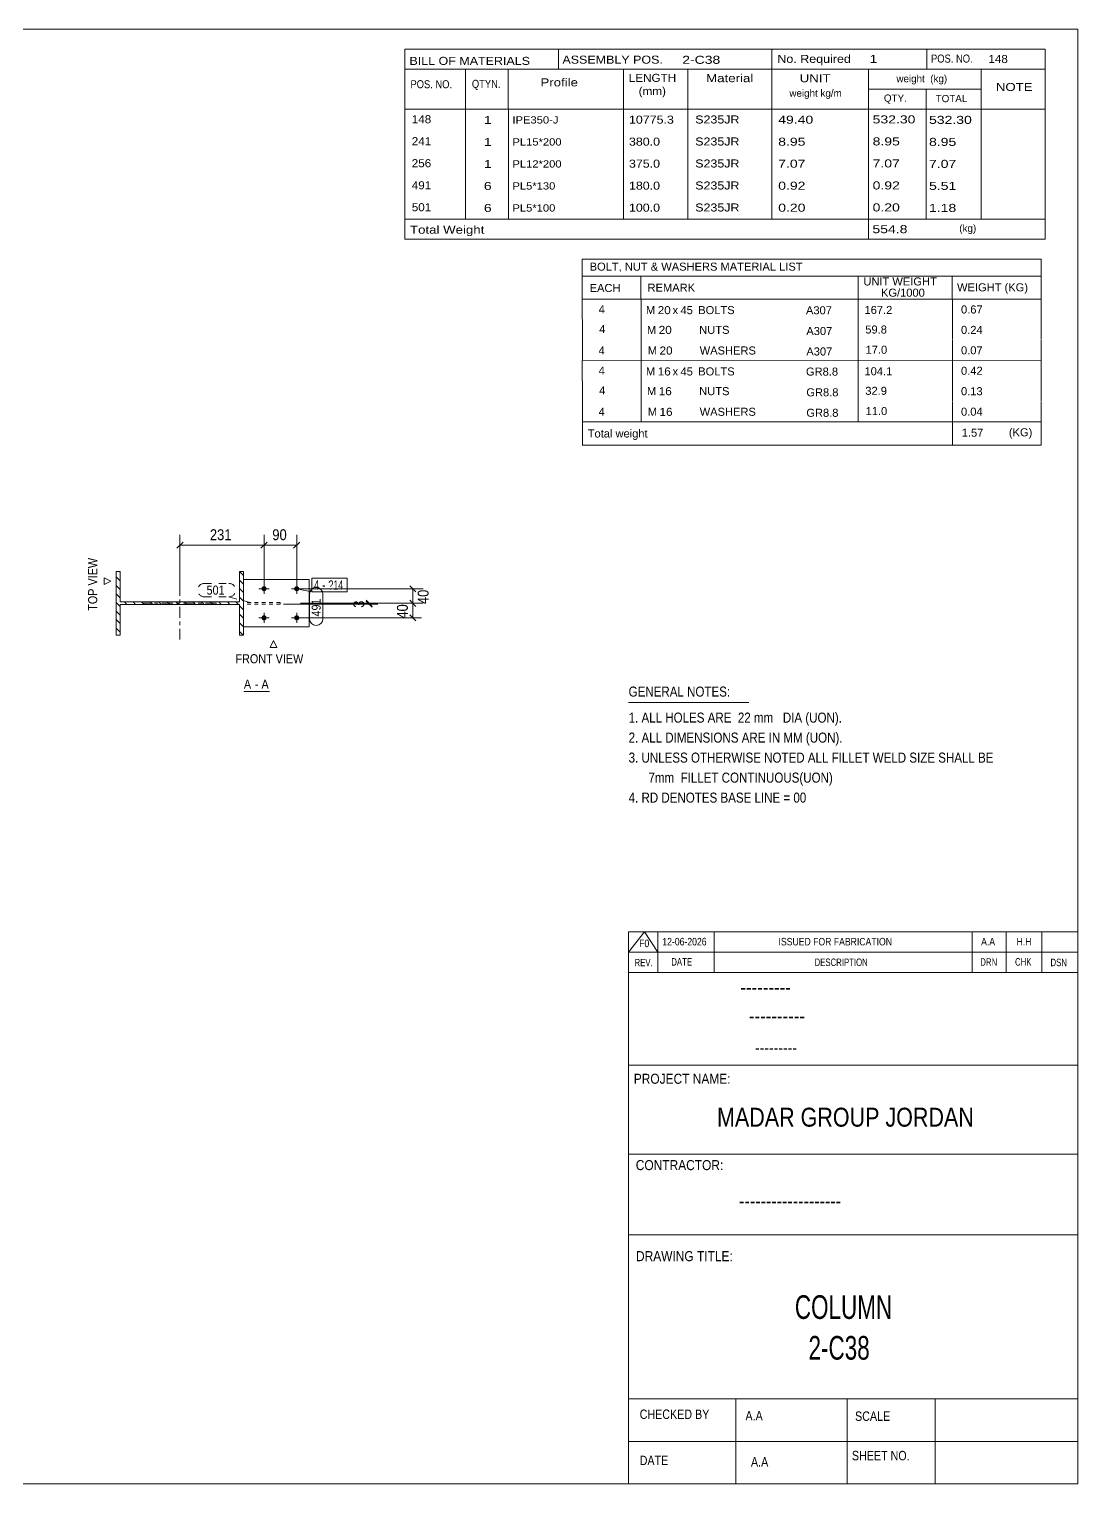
# Model space of a CAD drawing. Header units: millimetres. Extents: x 2 to 579, y 1 to 405.
# Drawn here: x 290.7 to 579, y 5 to 405 of the extents above; entities that cross this region are included whole.
import ezdxf

# ---------------------------------------------------------------- set-up
doc = ezdxf.new("R2010")
doc.units = ezdxf.units.MM
for name, pattern in [('XKITLINE00', [0]), ('XKITLINE01', [4, 1, -1, 1, -1]), ('XKITLINE02', [4, 2, -2]), ('XKITLINE03', [6, 3, -1, 1, -1])]:
    doc.linetypes.add(name, pattern=pattern)
for name, color, linetype, lineweight in [('Bolt', 3, 'Continuous', 0), ('BoltMark', 7, 'Continuous', 0), ('Dimensions', 7, 'Continuous', 0), ('DrawingSheet', 5, 'Continuous', 0), ('OtherObjectType', 7, 'Continuous', 0), ('Part', 2, 'Continuous', 0), ('PartMark', 7, 'Continuous', 0)]:
    doc.layers.add(name, color=color, linetype=linetype, lineweight=lineweight)
doc.styles.add('@ARIAL_UNICODE_MS_BOLD', font='ARIAL.TTF')
doc.styles.add('ARIAL', font='ARIAL.TTF')
doc.styles.add('ARIAL_NARROW', font='ARIALN.TTF')
doc.styles.add('COMIC_SANS_MS_BOLD', font='COMICBD.TTF')
doc.styles.add('SWIS721_EX_BT', font='ARIAL.TTF')
doc.styles.add('SWISSE', font='ARIAL.TTF')

# ---------------------------------------------------------------- blocks, each defined once
blk = doc.blocks.new('*A1')
at = {"layer": 'Part', "color": 7, "linetype": 'XKITLINE00', "lineweight": 0}
for p, q in [((315.77, 253.32), (314.67, 254.42)), ((315.77, 250.96), (314.67, 252.06)), ((315.77, 255.67), (315.57, 255.88)), ((349.67, 254.78), (348.57, 255.88)), ((349.67, 252.42), (348.57, 253.52)), ((315.77, 248.6), (314.67, 249.7)), ((349.67, 250.06), (348.57, 251.16)), ((349.67, 247.7), (348.57, 248.8)), ((315.77, 246.24), (314.67, 247.34)), ((315.77, 243.89), (314.67, 244.99)), ((317.6, 246.78), (316.9, 247.48)), ((319.96, 246.78), (319.26, 247.48)), ((322.31, 246.78), (321.61, 247.48)), ((324.67, 246.78), (323.97, 247.48)), ((327.03, 246.78), (326.33, 247.48)), ((329.39, 246.78), (328.69, 247.48)), ((331.74, 246.78), (331.04, 247.48)), ((334.1, 246.78), (333.4, 247.48)), ((336.46, 246.78), (335.76, 247.48)), ((338.81, 246.78), (338.11, 247.48)), ((341.17, 246.78), (340.47, 247.48)), ((343.53, 246.78), (342.83, 247.48)), ((345.89, 246.78), (345.19, 247.48)), ((348.24, 246.78), (347.54, 247.48)), ((349.67, 245.35), (348.57, 246.45)), ((349.67, 242.99), (348.57, 244.09)), ((315.77, 241.53), (314.67, 242.63)), ((315.77, 239.17), (314.67, 240.27)), ((349.67, 240.63), (348.57, 241.73)), ((349.57, 238.38), (348.57, 239.37))]:
    blk.add_line(p, q, dxfattribs=at)
blk = doc.blocks.new('*A48')
at = {"layer": 'Bolt'}
for points in [[(355.24, 250.43), (355.2, 250.43), (355.17, 250.43), (355.14, 250.44), (355.1, 250.45), (355.07, 250.46), (355.04, 250.47), (355.01, 250.48), (354.97, 250.49), (354.94, 250.51), (354.91, 250.53), (354.88, 250.54), (354.86, 250.56), (354.83, 250.58), (354.8, 250.61), (354.78, 250.63), (354.75, 250.66), (354.73, 250.68), (354.71, 250.71), (354.69, 250.74), (354.67, 250.77), (354.66, 250.8), (354.64, 250.83), (354.63, 250.86), (354.61, 250.89), (354.6, 250.92), (354.59, 250.96), (354.59, 250.99), (354.58, 251.02), (354.58, 251.06), (354.57, 251.09), (354.57, 251.13), (354.57, 251.16), (354.58, 251.19), (354.58, 251.23), (354.59, 251.26), (354.59, 251.3), (354.6, 251.33), (354.61, 251.36), (354.63, 251.39), (354.64, 251.43), (354.66, 251.46), (354.67, 251.49), (354.69, 251.51), (354.71, 251.54), (354.73, 251.57), (354.75, 251.6), (354.78, 251.62), (354.8, 251.64), (354.83, 251.67), (354.86, 251.69), (354.88, 251.71), (354.91, 251.73), (354.94, 251.74), (354.97, 251.76), (355.01, 251.77), (355.04, 251.78), (355.07, 251.8), (355.1, 251.8), (355.14, 251.81), (355.17, 251.82), (355.2, 251.82), (355.24, 251.82), (355.27, 251.83), (355.31, 251.82), (355.34, 251.82), (355.38, 251.82), (355.41, 251.81), (355.44, 251.8), (355.48, 251.8), (355.51, 251.78), (355.54, 251.77), (355.57, 251.76), (355.6, 251.74), (355.63, 251.73), (355.66, 251.71), (355.69, 251.69), (355.72, 251.67), (355.74, 251.64), (355.77, 251.62), (355.79, 251.6), (355.81, 251.57), (355.84, 251.54), (355.86, 251.51), (355.87, 251.49), (355.89, 251.46), (355.91, 251.43), (355.92, 251.39), (355.93, 251.36), (355.94, 251.33), (355.95, 251.3), (355.96, 251.26), (355.97, 251.23), (355.97, 251.19), (355.97, 251.16), (355.97, 251.13), (355.97, 251.09), (355.97, 251.06), (355.97, 251.02), (355.96, 250.99), (355.95, 250.96), (355.94, 250.92), (355.93, 250.89), (355.92, 250.86), (355.91, 250.83), (355.89, 250.8), (355.87, 250.77), (355.86, 250.74), (355.84, 250.71), (355.81, 250.68), (355.79, 250.66), (355.77, 250.63), (355.74, 250.61), (355.72, 250.58), (355.69, 250.56), (355.66, 250.54), (355.63, 250.53), (355.6, 250.51), (355.57, 250.49), (355.54, 250.48), (355.51, 250.47), (355.48, 250.46), (355.44, 250.45), (355.41, 250.44), (355.38, 250.43), (355.34, 250.43), (355.31, 250.43), (355.27, 250.43)], [(364.24, 250.43), (364.2, 250.43), (364.17, 250.43), (364.14, 250.44), (364.1, 250.45), (364.07, 250.46), (364.04, 250.47), (364.01, 250.48), (363.97, 250.49), (363.94, 250.51), (363.91, 250.53), (363.88, 250.54), (363.86, 250.56), (363.83, 250.58), (363.8, 250.61), (363.78, 250.63), (363.75, 250.66), (363.73, 250.68), (363.71, 250.71), (363.69, 250.74), (363.67, 250.77), (363.66, 250.8), (363.64, 250.83), (363.63, 250.86), (363.61, 250.89), (363.6, 250.92), (363.59, 250.96), (363.59, 250.99), (363.58, 251.02), (363.58, 251.06), (363.57, 251.09), (363.57, 251.13), (363.57, 251.16), (363.58, 251.19), (363.58, 251.23), (363.59, 251.26), (363.59, 251.3), (363.6, 251.33), (363.61, 251.36), (363.63, 251.39), (363.64, 251.43), (363.66, 251.46), (363.67, 251.49), (363.69, 251.51), (363.71, 251.54), (363.73, 251.57), (363.75, 251.6), (363.78, 251.62), (363.8, 251.64), (363.83, 251.67), (363.86, 251.69), (363.88, 251.71), (363.91, 251.73), (363.94, 251.74), (363.97, 251.76), (364.01, 251.77), (364.04, 251.78), (364.07, 251.8), (364.1, 251.8), (364.14, 251.81), (364.17, 251.82), (364.2, 251.82), (364.24, 251.82), (364.27, 251.83), (364.31, 251.82), (364.34, 251.82), (364.38, 251.82), (364.41, 251.81), (364.44, 251.8), (364.48, 251.8), (364.51, 251.78), (364.54, 251.77), (364.57, 251.76), (364.6, 251.74), (364.63, 251.73), (364.66, 251.71), (364.69, 251.69), (364.72, 251.67), (364.74, 251.64), (364.77, 251.62), (364.79, 251.6), (364.81, 251.57), (364.84, 251.54), (364.86, 251.51), (364.87, 251.49), (364.89, 251.46), (364.91, 251.43), (364.92, 251.39), (364.93, 251.36), (364.94, 251.33), (364.95, 251.3), (364.96, 251.26), (364.97, 251.23), (364.97, 251.19), (364.97, 251.16), (364.97, 251.13), (364.97, 251.09), (364.97, 251.06), (364.97, 251.02), (364.96, 250.99), (364.95, 250.96), (364.94, 250.92), (364.93, 250.89), (364.92, 250.86), (364.91, 250.83), (364.89, 250.8), (364.87, 250.77), (364.86, 250.74), (364.84, 250.71), (364.81, 250.68), (364.79, 250.66), (364.77, 250.63), (364.74, 250.61), (364.72, 250.58), (364.69, 250.56), (364.66, 250.54), (364.63, 250.53), (364.6, 250.51), (364.57, 250.49), (364.54, 250.48), (364.51, 250.47), (364.48, 250.46), (364.44, 250.45), (364.41, 250.44), (364.38, 250.43), (364.34, 250.43), (364.31, 250.43), (364.27, 250.43)], [(355.24, 242.43), (355.2, 242.43), (355.17, 242.43), (355.14, 242.44), (355.1, 242.45), (355.07, 242.46), (355.04, 242.47), (355.01, 242.48), (354.97, 242.49), (354.94, 242.51), (354.91, 242.53), (354.88, 242.54), (354.86, 242.56), (354.83, 242.58), (354.8, 242.61), (354.78, 242.63), (354.75, 242.66), (354.73, 242.68), (354.71, 242.71), (354.69, 242.74), (354.67, 242.77), (354.66, 242.8), (354.64, 242.83), (354.63, 242.86), (354.61, 242.89), (354.6, 242.92), (354.59, 242.96), (354.59, 242.99), (354.58, 243.02), (354.58, 243.06), (354.57, 243.09), (354.57, 243.13), (354.57, 243.16), (354.58, 243.19), (354.58, 243.23), (354.59, 243.26), (354.59, 243.3), (354.6, 243.33), (354.61, 243.36), (354.63, 243.39), (354.64, 243.43), (354.66, 243.46), (354.67, 243.49), (354.69, 243.51), (354.71, 243.54), (354.73, 243.57), (354.75, 243.6), (354.78, 243.62), (354.8, 243.64), (354.83, 243.67), (354.86, 243.69), (354.88, 243.71), (354.91, 243.73), (354.94, 243.74), (354.97, 243.76), (355.01, 243.77), (355.04, 243.78), (355.07, 243.8), (355.1, 243.8), (355.14, 243.81), (355.17, 243.82), (355.2, 243.82), (355.24, 243.82), (355.27, 243.83), (355.31, 243.82), (355.34, 243.82), (355.38, 243.82), (355.41, 243.81), (355.44, 243.8), (355.48, 243.8), (355.51, 243.78), (355.54, 243.77), (355.57, 243.76), (355.6, 243.74), (355.63, 243.73), (355.66, 243.71), (355.69, 243.69), (355.72, 243.67), (355.74, 243.64), (355.77, 243.62), (355.79, 243.6), (355.81, 243.57), (355.84, 243.54), (355.86, 243.51), (355.87, 243.49), (355.89, 243.46), (355.91, 243.43), (355.92, 243.39), (355.93, 243.36), (355.94, 243.33), (355.95, 243.3), (355.96, 243.26), (355.97, 243.23), (355.97, 243.19), (355.97, 243.16), (355.97, 243.13), (355.97, 243.09), (355.97, 243.06), (355.97, 243.02), (355.96, 242.99), (355.95, 242.96), (355.94, 242.92), (355.93, 242.89), (355.92, 242.86), (355.91, 242.83), (355.89, 242.8), (355.87, 242.77), (355.86, 242.74), (355.84, 242.71), (355.81, 242.68), (355.79, 242.66), (355.77, 242.63), (355.74, 242.61), (355.72, 242.58), (355.69, 242.56), (355.66, 242.54), (355.63, 242.53), (355.6, 242.51), (355.57, 242.49), (355.54, 242.48), (355.51, 242.47), (355.48, 242.46), (355.44, 242.45), (355.41, 242.44), (355.38, 242.43), (355.34, 242.43), (355.31, 242.43), (355.27, 242.43)], [(364.24, 242.43), (364.2, 242.43), (364.17, 242.43), (364.14, 242.44), (364.1, 242.45), (364.07, 242.46), (364.04, 242.47), (364.01, 242.48), (363.97, 242.49), (363.94, 242.51), (363.91, 242.53), (363.88, 242.54), (363.86, 242.56), (363.83, 242.58), (363.8, 242.61), (363.78, 242.63), (363.75, 242.66), (363.73, 242.68), (363.71, 242.71), (363.69, 242.74), (363.67, 242.77), (363.66, 242.8), (363.64, 242.83), (363.63, 242.86), (363.61, 242.89), (363.6, 242.92), (363.59, 242.96), (363.59, 242.99), (363.58, 243.02), (363.58, 243.06), (363.57, 243.09), (363.57, 243.13), (363.57, 243.16), (363.58, 243.19), (363.58, 243.23), (363.59, 243.26), (363.59, 243.3), (363.6, 243.33), (363.61, 243.36), (363.63, 243.39), (363.64, 243.43), (363.66, 243.46), (363.67, 243.49), (363.69, 243.51), (363.71, 243.54), (363.73, 243.57), (363.75, 243.6), (363.78, 243.62), (363.8, 243.64), (363.83, 243.67), (363.86, 243.69), (363.88, 243.71), (363.91, 243.73), (363.94, 243.74), (363.97, 243.76), (364.01, 243.77), (364.04, 243.78), (364.07, 243.8), (364.1, 243.8), (364.14, 243.81), (364.17, 243.82), (364.2, 243.82), (364.24, 243.82), (364.27, 243.83), (364.31, 243.82), (364.34, 243.82), (364.38, 243.82), (364.41, 243.81), (364.44, 243.8), (364.48, 243.8), (364.51, 243.78), (364.54, 243.77), (364.57, 243.76), (364.6, 243.74), (364.63, 243.73), (364.66, 243.71), (364.69, 243.69), (364.72, 243.67), (364.74, 243.64), (364.77, 243.62), (364.79, 243.6), (364.81, 243.57), (364.84, 243.54), (364.86, 243.51), (364.87, 243.49), (364.89, 243.46), (364.91, 243.43), (364.92, 243.39), (364.93, 243.36), (364.94, 243.33), (364.95, 243.3), (364.96, 243.26), (364.97, 243.23), (364.97, 243.19), (364.97, 243.16), (364.97, 243.13), (364.97, 243.09), (364.97, 243.06), (364.97, 243.02), (364.96, 242.99), (364.95, 242.96), (364.94, 242.92), (364.93, 242.89), (364.92, 242.86), (364.91, 242.83), (364.89, 242.8), (364.87, 242.77), (364.86, 242.74), (364.84, 242.71), (364.81, 242.68), (364.79, 242.66), (364.77, 242.63), (364.74, 242.61), (364.72, 242.58), (364.69, 242.56), (364.66, 242.54), (364.63, 242.53), (364.6, 242.51), (364.57, 242.49), (364.54, 242.48), (364.51, 242.47), (364.48, 242.46), (364.44, 242.45), (364.41, 242.44), (364.38, 242.43), (364.34, 242.43), (364.31, 242.43), (364.27, 242.43)]]:
    blk.add_hatch(color=3, dxfattribs=at).paths.add_polyline_path(points, flags=17)
at = {"layer": 'Bolt', "color": 3, "linetype": 'XKITLINE00', "lineweight": 0}
for p, q in [((355.27, 249.73), (355.27, 252.53)), ((364.27, 249.73), (364.27, 252.53)), ((356.67, 251.13), (353.87, 251.13)), ((365.67, 251.13), (362.87, 251.13)), ((355.27, 241.73), (355.27, 244.53)), ((364.27, 241.73), (364.27, 244.53)), ((356.67, 243.13), (353.87, 243.13)), ((365.67, 243.13), (362.87, 243.13))]:
    blk.add_line(p, q, dxfattribs=at)
blk = doc.blocks.new('*A49')
at = {"layer": 'Part', "color": 7, "linetype": 'XKITLINE03', "lineweight": 0}
for p, q in [((332.17, 237.13), (332.17, 257.13)), ((342.17, 247.13), (322.17, 247.13))]:
    blk.add_line(p, q, dxfattribs=at)
at = {"layer": 'Part', "color": 2, "linetype": 'XKITLINE00', "lineweight": 0}
for p, q in [((314.67, 238.38), (314.67, 255.88)), ((314.67, 255.88), (315.77, 255.88)), ((315.77, 255.88), (315.77, 247.48)), ((348.57, 255.88), (349.67, 255.88)), ((348.57, 247.48), (348.57, 255.88)), ((349.67, 255.88), (349.67, 238.38)), ((315.77, 247.48), (348.57, 247.48)), ((348.57, 246.78), (315.77, 246.78)), ((315.77, 246.78), (315.77, 238.38)), ((348.57, 238.38), (348.57, 246.78)), ((315.77, 238.38), (314.67, 238.38)), ((349.67, 238.38), (348.57, 238.38))]:
    blk.add_line(p, q, dxfattribs=at)
blk = doc.blocks.new('*A50')
at = {"layer": 'Part', "color": 2, "linetype": 'XKITLINE00', "lineweight": 0}
for p, q in [((367.67, 253.63), (349.67, 253.63)), ((367.67, 240.63), (367.67, 253.63)), ((349.67, 240.63), (367.67, 240.63))]:
    blk.add_line(p, q, dxfattribs=at)
at = {"layer": 'Part', "color": 7, "linetype": 'XKITLINE01', "lineweight": 0}
blk.add_line((349.67, 253.63), (349.67, 240.63), dxfattribs=at)
blk = doc.blocks.new('*A51')
at = {"layer": 'Part', "color": 7, "linetype": 'XKITLINE01', "lineweight": 0}
for p, q in [((359.67, 247.38), (349.67, 247.38)), ((349.67, 246.88), (349.67, 247.38)), ((359.67, 246.88), (349.67, 246.88)), ((359.67, 246.88), (359.67, 247.38))]:
    blk.add_line(p, q, dxfattribs=at)
blk = doc.blocks.new('*A52')
at = {"layer": 'DrawingSheet', "color": 5, "linetype": 'XKITLINE00', "lineweight": 0}
for p, q in [((579, 405), (5, 405)), ((5, 405), (5, 5)), ((579, 5), (579, 405)), ((5, 5), (579, 5))]:
    blk.add_line(p, q, dxfattribs=at)
at = {"layer": 'DrawingSheet', "color": 5, "style": 'ARIAL', "width": 0.85}
blk.add_text('Tekla structures', height=2, rotation=90, dxfattribs=at).set_placement((4.5, 5.5))
blk = doc.blocks.new('*A53')
at = {"layer": 'OtherObjectType', "color": 7, "linetype": 'XKITLINE00', "lineweight": 0}
for p, q in [((442.76, 341.75), (442.75, 330.75)), ((442.76, 341.75), (568.88, 341.75)), ((568.88, 341.75), (568.88, 330.75)), ((442.75, 337.1), (568.88, 337.1)), ((458.87, 337.11), (458.87, 330.75)), ((518.57, 337.11), (518.57, 330.75)), ((544.47, 337.09), (544.47, 330.75)), ((442.76, 330.72), (442.76, 325.22)), ((442.77, 330.75), (568.88, 330.75)), ((458.92, 330.75), (458.92, 325.13)), ((518.57, 330.75), (518.57, 325.13)), ((544.5, 330.75), (544.5, 325.25)), ((568.88, 330.75), (568.88, 325.25)), ((442.79, 325.13), (442.79, 319.52)), ((458.95, 325.13), (458.95, 319.51)), ((518.57, 325.13), (518.57, 319.51)), ((544.5, 325.13), (544.5, 319.63)), ((568.88, 325.13), (568.88, 319.63)), ((442.79, 319.5), (442.79, 313.93)), ((458.95, 319.51), (458.95, 313.89)), ((518.57, 319.51), (518.57, 313.89)), ((544.5, 319.51), (544.5, 313.9)), ((568.88, 319.51), (568.88, 313.9)), ((568.88, 313.9), (442.75, 313.93)), ((442.76, 313.86), (442.76, 308.36)), ((458.92, 313.89), (458.92, 308.27)), ((518.57, 313.89), (518.57, 308.27)), ((544.5, 313.89), (544.5, 308.39)), ((568.88, 313.89), (568.88, 308.39)), ((442.79, 308.27), (442.79, 302.66)), ((458.95, 308.27), (458.95, 302.66)), ((518.57, 308.27), (518.57, 302.66)), ((544.5, 308.27), (544.5, 302.77)), ((568.88, 308.27), (568.88, 302.77)), ((442.79, 302.64), (442.79, 297.07)), ((458.95, 302.65), (458.95, 297.04)), ((518.57, 302.66), (518.57, 297.04)), ((544.5, 302.65), (544.5, 297.05)), ((568.88, 302.65), (568.88, 297.04)), ((568.88, 297.04), (442.75, 297.07)), ((442.78, 297.04), (442.78, 290.63)), ((442.85, 297.03), (568.87, 297.04)), ((544.5, 297), (544.5, 290.59)), ((568.87, 297.01), (568.87, 290.59)), ((442.77, 290.59), (568.87, 290.59))]:
    blk.add_line(p, q, dxfattribs=at)
at = {"layer": 'OtherObjectType', "color": 7, "style": 'ARIAL_NARROW'}
for s, width, p in [('BOLT, NUT & WASHERS MATERIAL LIST', 1.211571, (444.79, 338.59)), ('UNIT WEIGHT', 1.211571, (520.03, 334.52)), ('EACH', 1.211571, (444.78, 332.72)), ('REMARK', 1.211571, (460.7, 332.81)), (' KG/1000', 1.211571, (524.02, 331.43)), ('WEIGHT (KG)', 1.211571, (545.78, 332.9)), ('4', 1.211571, (447.26, 326.85)), ('M', 1.211571, (460.26, 326.65)), ('20', 1.275, (463.5, 326.63)), ('x', 1.211571, (467.58, 326.63)), ('45', 1.211571, (469.76, 326.62)), ('BOLTS', 1.211571, (474.63, 326.64)), ('A307', 1.211571, (504.25, 326.59)), ('167.2', 1.211571, (520.34, 326.68)), ('0.67', 1.211571, (546.87, 326.81)), ('4', 1.211571, (447.4, 321.41)), ('M', 1.211571, (460.54, 321.21)), ('20', 1.275, (463.78, 321.19)), ('NUTS', 1.211571, (474.91, 321.21)), ('A307', 1.211571, (504.35, 320.89)), ('59.8', 1.211571, (520.56, 321.3)), ('0.24', 1.211571, (546.87, 321.19)), ('4', 1.211571, (447.24, 315.54)), ('M', 1.211571, (460.76, 315.54)), ('20', 1.275, (464, 315.52)), ('WASHERS', 1.211571, (475.04, 315.53)), ('A307', 1.211571, (504.35, 315.27)), ('17.0', 1.211571, (520.64, 315.74)), ('0.07', 1.211571, (546.87, 315.58)), ('4', 1.211571, (447.26, 310)), ('16', 1.275, (463.5, 309.77)), ('BOLTS', 1.211571, (474.63, 309.78)), ('104.1', 1.211571, (520.34, 309.82)), ('0.42', 1.211571, (546.87, 309.96)), ('M', 1.211571, (460.26, 309.79)), ('x', 1.211571, (467.58, 309.77)), ('45', 1.211571, (469.76, 309.76)), ('GR8.8', 1.211571, (504.25, 309.73)), ('4', 1.211571, (447.4, 304.55)), ('M', 1.211571, (460.54, 304.36)), ('16', 1.275, (463.78, 304.34)), ('NUTS', 1.211571, (474.91, 304.35)), ('GR8.8', 1.211571, (504.35, 304.03)), ('32.9', 1.211571, (520.56, 304.45)), ('0.13', 1.211571, (546.87, 304.34)), ('4', 1.211571, (447.24, 298.68)), ('M', 1.211571, (460.76, 298.68)), ('16', 1.275, (464, 298.66)), ('WASHERS', 1.211571, (475.04, 298.68)), ('GR8.8', 1.211571, (504.35, 298.41)), ('11.0', 1.211571, (520.64, 298.88)), ('0.04', 1.211571, (546.87, 298.72)), ('Total weight', 1.211571, (444.26, 292.71)), ('1.57', 1.211571, (547.07, 292.94)), ('(KG)', 1.211571, (560.02, 293.04))]:
    blk.add_text(s, height=2.2, dxfattribs=dict(at, width=width)).set_placement(p)
blk = doc.blocks.new('*A54')
at = {"layer": 'OtherObjectType', "color": 7, "linetype": 'XKITLINE00', "lineweight": 0}
blk.add_line((455.5, 219.82), (488.5, 219.82), dxfattribs=at)
at = {"layer": 'OtherObjectType', "color": 7, "style": 'ARIAL_NARROW', "width": 1.008832}
for s, p in [('GENERAL NOTES:', (455.5, 221.47)), ('1. ALL HOLES ARE  22 mm   DIA (UON).', (455.5, 214.32)), ('2. ALL DIMENSIONS ARE IN MM (UON).', (455.5, 208.82)), ('3. UNLESS OTHERWISE NOTED ALL FILLET WELD SIZE SHALL BE', (455.5, 203.32)), ('7mm  FILLET CONTINUOUS(UON)', (460.95, 197.82)), ('4. RD DENOTES BASE LINE = 00', (455.5, 192.32))]:
    blk.add_text(s, height=2.75, dxfattribs=at).set_placement(p)
blk = doc.blocks.new('*A55')
at = {"layer": 'OtherObjectType', "color": 7, "linetype": 'XKITLINE00', "lineweight": 0}
for p, q in [((455.5, 156.76), (579, 156.76)), ((455.5, 151.21), (459.82, 156.76)), ((455.5, 151.21), (455.5, 156.76)), ((459.82, 156.76), (463.53, 151.21)), ((463.53, 151.21), (463.53, 156.76)), ((478.97, 151.21), (478.97, 156.76)), ((549.98, 151.21), (549.98, 156.76)), ((559.24, 151.21), (559.24, 156.76)), ((569.12, 151.21), (569.12, 156.76)), ((579, 151.21), (579, 156.76)), ((455.5, 151.21), (579, 151.21)), ((455.5, 145.65), (455.5, 151.21)), ((459.21, 151.21), (579, 151.21)), ((463.53, 145.65), (463.53, 151.21)), ((478.97, 145.65), (478.97, 151.21)), ((549.98, 145.65), (549.98, 151.21)), ((559.24, 145.65), (559.24, 151.21)), ((569.12, 145.65), (569.12, 151.21)), ((579, 145.65), (579, 151.21))]:
    blk.add_line(p, q, dxfattribs=at)
at = {"layer": 'OtherObjectType', "color": 7, "style": 'ARIAL_NARROW'}
for s, height, width, p in [('F0', 2.058, 1.008832, (458.4, 152.59)), ('12-06-2026', 2.058, 1.008832, (464.76, 153.06)), ('ISSUED FOR FABRICATION', 2.0583, 1.008832, (496.71, 153.06)), ('A.A', 2.058, 1.008832, (552.4, 153.06)), ('H.H', 2.058, 1.008832, (562.13, 153.06)), ('REV.', 2.058, 0.907949, (457.13, 147.31)), ('DATE', 2.058, 0.907949, (467.23, 147.5)), ('DESCRIPTION', 2.0583, 0.907949, (506.61, 147.39)), ('DRN', 2.058, 0.907949, (552.17, 147.47)), ('CHK', 2.058, 0.907949, (561.72, 147.5)), ('DSN', 2.058, 0.907949, (571.47, 147.35))]:
    blk.add_text(s, height=height, dxfattribs=dict(at, width=width)).set_placement(p)
blk = doc.blocks.new('*A57')
at = {"layer": 'OtherObjectType', "color": 2, "linetype": 'XKITLINE00', "lineweight": 0}
for p, q in [((455.5, 145.65), (579, 145.65)), ((455.5, 5), (455.5, 145.64)), ((578.98, 145.64), (579, 5)), ((579, 120.14), (455.5, 120.14)), ((455.5, 95.63), (579, 95.63)), ((579, 73.49), (455.5, 73.49)), ((579, 28.4), (455.5, 28.4)), ((484.94, 28.4), (484.94, 5)), ((515.62, 5), (515.62, 28.4)), ((539.75, 5), (539.75, 28.4)), ((579, 16.7), (455.5, 16.7)), ((579, 5), (455.5, 5))]:
    blk.add_line(p, q, dxfattribs=at)
at = {"layer": 'OtherObjectType', "color": 4, "style": '@ARIAL_UNICODE_MS_BOLD', "width": 0.85}
blk.add_text('---------', height=3.9, dxfattribs=at).set_placement((486.23, 139.59))
at = {"layer": 'OtherObjectType', "color": 7, "style": 'ARIAL', "width": 0.85}
for s, height, p in [('----------', 3.9, (488.56, 131.77)), ('---------', 3.25, (490.21, 123.31))]:
    blk.add_text(s, height=height, dxfattribs=at).set_placement(p)
at = {"layer": 'OtherObjectType', "color": 3, "width": 0.85}
for s, style, p in [('PROJECT NAME:', 'SWIS721_EX_BT', (456.92, 115.01)), ('CONTRACTOR:', 'SWISSE', (457.47, 91.27)), ('DRAWING TITLE:', 'SWIS721_EX_BT', (457.53, 66.24))]:
    blk.add_text(s, height=2.7618, dxfattribs=dict(at, style=style)).set_placement(p)
at = {"layer": 'OtherObjectType', "color": 7, "width": 0.85}
for s, height, p in [('MADAR GROUP JORDAN', 5.2, (479.79, 103.23)), ('CHECKED BY', 2.592, (458.53, 22.86)), ('A.A', 2.592, (487.61, 22.45)), ('SCALE', 2.592, (517.74, 22.33)), ('DATE', 2.592, (458.54, 10.16)), ('A.A', 2.592, (489.14, 9.76)), ('SHEET NO.', 2.592, (516.87, 11.49))]:
    blk.add_text(s, height=height, dxfattribs=at).set_placement(p)
at = {"layer": 'OtherObjectType', "color": 1}
for s, height, style, width, p in [('-------------------', 3.9, 'COMIC_SANS_MS_BOLD', 0.85, (485.87, 80.86)), ('COLUMN', 6.5, 'ARIAL', 0.68, (501.19, 50.37)), ('2-C38', 6.5, 'ARIAL', 0.68, (504.95, 39.17))]:
    blk.add_text(s, height=height, dxfattribs=dict(at, style=style, width=width)).set_placement(p)
blk = doc.blocks.new('*A58')
at = {"layer": 'OtherObjectType', "color": 7, "linetype": 'XKITLINE00', "lineweight": 0}
for p, q in [((393.98, 399.5), (569.98, 399.5)), ((393.98, 399.5), (393.98, 388.5)), ((436.26, 399.42), (436.26, 393.87)), ((494.85, 394), (494.85, 399.5)), ((537.43, 393.96), (537.43, 399.42)), ((569.98, 394), (569.98, 399.5)), ((393.98, 394), (569.98, 394)), ((410.64, 394), (410.64, 383)), ((422.4, 393.98), (422.4, 383.03)), ((454.12, 393.99), (454.13, 383)), ((471.78, 393.98), (471.78, 383)), ((494.85, 393.98), (494.85, 383)), ((521.43, 394), (521.43, 383)), ((552.42, 394), (552.42, 383)), ((569.98, 394), (569.98, 388.5)), ((393.98, 388.5), (393.98, 383)), ((521.45, 388.52), (552.45, 388.52)), ((537.28, 388.52), (537.28, 383)), ((569.98, 388.5), (569.98, 383)), ((393.98, 383), (569.98, 383)), ((393.98, 383), (393.98, 376.95)), ((410.63, 383), (410.63, 376.95)), ((422.44, 382.99), (422.44, 376.95)), ((454.12, 383), (454.11, 376.95)), ((471.79, 383), (471.79, 376.95)), ((494.87, 383), (494.87, 376.95)), ((521.44, 383), (521.44, 376.95)), ((537.33, 382.95), (537.33, 376.95)), ((552.43, 383), (552.43, 376.95)), ((569.98, 383), (569.98, 376.95)), ((393.98, 376.95), (393.98, 370.9)), ((410.63, 376.95), (410.63, 370.9)), ((422.44, 376.94), (422.44, 370.9)), ((454.12, 376.95), (454.11, 370.9)), ((471.79, 376.95), (471.79, 370.9)), ((494.87, 376.95), (494.87, 370.9)), ((521.44, 376.95), (521.44, 370.9)), ((537.33, 376.9), (537.33, 370.9)), ((552.43, 376.95), (552.43, 370.9)), ((569.98, 376.95), (569.98, 370.9)), ((393.98, 370.9), (393.98, 364.85)), ((410.63, 370.9), (410.63, 364.85)), ((422.44, 370.89), (422.44, 364.85)), ((454.12, 370.9), (454.11, 364.85)), ((471.79, 370.9), (471.79, 364.85)), ((494.87, 370.9), (494.87, 364.85)), ((521.44, 370.9), (521.44, 364.85)), ((537.33, 370.85), (537.33, 364.85)), ((552.43, 370.9), (552.43, 364.85)), ((569.98, 370.9), (569.98, 364.85)), ((393.98, 364.85), (393.98, 358.8)), ((410.63, 364.85), (410.63, 358.8)), ((422.44, 364.84), (422.44, 358.8)), ((454.12, 364.85), (454.11, 358.8)), ((471.79, 364.85), (471.79, 358.8)), ((494.87, 364.85), (494.87, 358.8)), ((521.44, 364.85), (521.44, 358.8)), ((537.33, 364.8), (537.33, 358.8)), ((552.43, 364.85), (552.43, 358.8)), ((569.98, 364.85), (569.98, 358.8)), ((393.98, 358.8), (393.98, 352.75)), ((410.63, 358.8), (410.63, 352.75)), ((422.44, 358.79), (422.44, 352.75)), ((454.12, 358.8), (454.11, 352.75)), ((471.79, 358.8), (471.79, 352.75)), ((494.87, 358.8), (494.87, 352.75)), ((521.44, 358.8), (521.44, 352.75)), ((537.33, 358.75), (537.33, 352.75)), ((552.43, 358.8), (552.43, 352.75)), ((569.98, 358.8), (569.98, 352.75)), ((393.98, 352.75), (569.98, 352.75)), ((393.98, 352.75), (393.98, 347.25)), ((521.44, 352.75), (521.44, 347.25)), ((569.98, 352.75), (569.98, 347.25)), ((393.98, 347.25), (569.98, 347.25))]:
    blk.add_line(p, q, dxfattribs=at)
at = {"layer": 'OtherObjectType', "color": 7, "style": 'ARIAL_NARROW'}
for s, height, width, p in [('BILL OF MATERIALS', 2.2, 1.36, (395.25, 395.16)), ('ASSEMBLY POS.', 2.2, 1.36, (437.3, 395.5)), ('2-C38', 2.2, 1.525501, (470.23, 395.46)), ('No. Required', 2.2, 1.36, (496.39, 395.72)), ('1', 2.2, 1.525501, (521.75, 395.72)), ('POS. NO.', 2.2, 1.02, (538.63, 395.79)), ('148', 2.2, 1.270501, (554.4, 395.69)), ('LENGTH', 2.2, 1.275, (455.54, 390.49)), ('Material', 2.2, 1.445, (476.81, 390.41)), ('UNIT', 2.2, 1.445, (502.52, 390.4)), ('weight  (kg)', 1.98, 1.19, (529.11, 390.39)), ('POS. NO.', 2.2, 1.02, (395.53, 388.74)), ('QTYN.', 2.2, 1.02, (412.42, 388.84)), ('Profile', 2.2, 1.445, (431.26, 389.25)), ('(mm)', 2.2, 1.275, (458.26, 386.86)), ('weight kg/m', 1.98, 1.19, (499.69, 386.4)), ('NOTE', 2.2, 1.445, (556.44, 387.99)), ('QTY.', 1.98, 1.19, (525.68, 385.03)), ('TOTAL', 1.98, 1.19, (539.9, 384.91)), ('148', 2.2, 1.270501, (395.89, 379.12)), ('1', 2.2, 1.525501, (415.71, 378.91)), ('IPE350-J', 1.98, 1.355501, (423.56, 379.04)), ('10775.3', 2.2, 1.355501, (455.59, 379.01)), ('S235JR', 2.2, 1.355501, (473.81, 379.05)), ('49.40', 2.2, 1.525501, (496.62, 378.99)), ('532.30', 2.2, 1.525501, (522.57, 379.07)), ('532.30', 2.2, 1.525501, (538.08, 378.94)), ('241', 2.2, 1.270501, (395.89, 373.07)), ('1', 2.2, 1.525501, (415.71, 372.86)), ('PL15*200', 1.98, 1.355501, (423.56, 372.99)), ('380.0', 2.2, 1.355501, (455.59, 372.96)), ('S235JR', 2.2, 1.355501, (473.81, 373)), ('8.95', 2.2, 1.525501, (496.62, 372.94)), ('8.95', 2.2, 1.525501, (522.57, 373.02)), ('8.95', 2.2, 1.525501, (538.08, 372.89)), ('256', 2.2, 1.270501, (395.89, 367.02)), ('1', 2.2, 1.525501, (415.71, 366.81)), ('PL12*200', 1.98, 1.355501, (423.56, 366.94)), ('375.0', 2.2, 1.355501, (455.59, 366.91)), ('S235JR', 2.2, 1.355501, (473.81, 366.95)), ('7.07', 2.2, 1.525501, (496.62, 366.89)), ('7.07', 2.2, 1.525501, (522.57, 366.97)), ('7.07', 2.2, 1.525501, (538.08, 366.84)), ('491', 2.2, 1.270501, (395.89, 360.97)), ('6', 2.2, 1.525501, (415.71, 360.76)), ('PL5*130', 1.98, 1.355501, (423.56, 360.89)), ('180.0', 2.2, 1.355501, (455.59, 360.86)), ('S235JR', 2.2, 1.355501, (473.81, 360.9)), ('0.92', 2.2, 1.525501, (496.62, 360.84)), ('0.92', 2.2, 1.525501, (522.57, 360.92)), ('5.51', 2.2, 1.525501, (538.08, 360.79)), ('501', 2.2, 1.270501, (395.89, 354.92)), ('6', 2.2, 1.525501, (415.71, 354.71)), ('PL5*100', 1.98, 1.355501, (423.56, 354.84)), ('100.0', 2.2, 1.355501, (455.59, 354.81)), ('S235JR', 2.2, 1.355501, (473.81, 354.85)), ('0.20', 2.2, 1.525501, (496.62, 354.79)), ('0.20', 2.2, 1.525501, (522.57, 354.87)), ('1.18', 2.2, 1.525501, (538.08, 354.74)), ('Total Weight', 2.2, 1.445, (395.4, 348.74)), ('554.8', 2.2, 1.525501, (522.52, 348.89)), ('(kg)', 1.98, 1.19, (546.4, 349.26))]:
    blk.add_text(s, height=height, dxfattribs=dict(at, width=width)).set_placement(p)
blk = doc.blocks.new('*A108')
at = {"layer": 'Dimensions', "color": 7, "linetype": 'XKITLINE00', "lineweight": 0}
for p, q in [((332.17, 252.13), (332.17, 265.98)), ((355.27, 252.13), (355.27, 265.98)), ((333.02, 263.97), (331.32, 262.28)), ((332.17, 263.13), (355.27, 263.13)), ((356.12, 263.97), (354.42, 262.28))]:
    blk.add_line(p, q, dxfattribs=at)
at = {"layer": 'Dimensions', "color": 3}
for p in [(332.17, 263.13), (355.27, 263.13)]:
    blk.add_point(p, dxfattribs=at)
at = {"layer": 'Dimensions', "color": 3, "style": 'ARIAL', "width": 0.85}
blk.add_text('231', height=3, dxfattribs=at).set_placement((340.39, 264.48))
blk = doc.blocks.new('*A109')
at = {"layer": 'Dimensions', "color": 7, "linetype": 'XKITLINE00', "lineweight": 0}
for p, q in [((355.27, 252.13), (355.27, 265.98)), ((364.27, 252.13), (364.27, 265.98)), ((356.12, 263.97), (354.42, 262.28)), ((355.27, 263.13), (364.27, 263.13)), ((365.12, 263.97), (363.42, 262.28))]:
    blk.add_line(p, q, dxfattribs=at)
at = {"layer": 'Dimensions', "color": 3}
for p in [(355.27, 263.13), (364.27, 263.13)]:
    blk.add_point(p, dxfattribs=at)
at = {"layer": 'Dimensions', "color": 3, "style": 'ARIAL', "width": 0.85}
blk.add_text('90', height=3, dxfattribs=at).set_placement((357.55, 264.48))
blk = doc.blocks.new('*A110')
at = {"layer": 'Dimensions', "color": 7, "linetype": 'XKITLINE00', "lineweight": 0}
for p, q in [((365.27, 247.13), (398.57, 247.13)), ((395.32, 247.97), (397.02, 246.28)), ((396.17, 243.13), (396.17, 247.13)), ((365.27, 243.13), (398.57, 243.13)), ((395.32, 243.97), (397.02, 242.28))]:
    blk.add_line(p, q, dxfattribs=at)
at = {"layer": 'Dimensions', "color": 3}
for p in [(396.17, 247.13), (396.17, 243.13)]:
    blk.add_point(p, dxfattribs=at)
at = {"layer": 'Dimensions', "color": 3, "style": 'ARIAL', "width": 0.85}
blk.add_text('40', height=3, rotation=90.0002, dxfattribs=at).set_placement((394.82, 242.9))
blk = doc.blocks.new('*A111')
at = {"layer": 'Dimensions', "color": 7, "linetype": 'XKITLINE00', "lineweight": 0}
for p, q in [((365.27, 251.13), (399.02, 251.13)), ((395.32, 251.97), (397.02, 250.28)), ((396.17, 247.13), (396.17, 251.13)), ((365.27, 247.13), (399.02, 247.13)), ((395.32, 247.97), (397.02, 246.28))]:
    blk.add_line(p, q, dxfattribs=at)
at = {"layer": 'Dimensions', "color": 3}
for p in [(396.17, 251.13), (396.17, 247.13)]:
    blk.add_point(p, dxfattribs=at)
at = {"layer": 'Dimensions', "color": 3, "style": 'ARIAL', "width": 0.85}
blk.add_text('40', height=3, rotation=90.0002, dxfattribs=at).set_placement((400.52, 246.9))
blk = doc.blocks.new('*A112')
at = {"layer": 'Dimensions', "color": 7, "linetype": 'XKITLINE00', "lineweight": 0}
for p, q in [((360.67, 246.88), (386.57, 246.88)), ((365.27, 247.13), (386.57, 247.13)), ((383.32, 247.97), (385.02, 246.28)), ((383.32, 247.72), (385.02, 246.03)), ((384.17, 246.88), (384.17, 247.13))]:
    blk.add_line(p, q, dxfattribs=at)
at = {"layer": 'Dimensions', "color": 3}
for p in [(384.17, 247.13), (384.17, 246.88)]:
    blk.add_point(p, dxfattribs=at)
at = {"layer": 'Dimensions', "color": 3, "style": 'ARIAL', "width": 0.85}
blk.add_text('3', height=3, rotation=90.0002, dxfattribs=at).set_placement((382.82, 245.89))
blk = doc.blocks.new('*A113')
at = {"layer": 'BoltMark', "color": 7, "linetype": 'XKITLINE00', "lineweight": 0}
for p, q in [((368.44, 254.01), (378.13, 254.01)), ((368.44, 250.31), (368.44, 254.01)), ((378.13, 250.31), (378.13, 254.01)), ((364.27, 251.13), (368.44, 250.31)), ((368.44, 250.31), (378.13, 250.31))]:
    blk.add_line(p, q, dxfattribs=at)
at = {"layer": 'BoltMark', "color": 3, "style": 'ARIAL_NARROW', "width": 0.85}
for s, p in [('4', (369.04, 250.91)), ('-', (371.31, 250.91)), ('?14', (372.97, 250.91))]:
    blk.add_text(s, height=2.5, dxfattribs=at).set_placement(p)
blk = doc.blocks.new('*A114')
at = {"layer": 'PartMark', "color": 7, "linetype": 'XKITLINE02', "lineweight": 0}
for p, q in [((338.88, 252.6), (345.64, 252.6)), ((338.88, 248.9), (345.64, 248.9)), ((351.7, 247.25), (345.64, 248.9))]:
    blk.add_line(p, q, dxfattribs=at)
for centre, start, end in [((338.88, 250.75), 90, 270), ((345.64, 250.75), 270, 90)]:
    blk.add_arc(centre, 1.85, start, end, dxfattribs=at)
at = {"layer": 'PartMark', "color": 3, "style": 'ARIAL', "width": 0.85}
blk.add_text('501', height=2.5, dxfattribs=at).set_placement((339.48, 249.5))
blk = doc.blocks.new('*A115')
at = {"layer": 'PartMark', "color": 7, "linetype": 'XKITLINE00', "lineweight": 0}
for p, q in [((367.77, 242.88), (367.77, 249.64)), ((371.47, 242.88), (371.47, 249.64))]:
    blk.add_line(p, q, dxfattribs=at)
for centre, start, end in [((369.62, 249.64), 0, 180), ((369.62, 242.88), 180, 0)]:
    blk.add_arc(centre, 1.85, start, end, dxfattribs=at)
at = {"layer": 'PartMark', "color": 3, "style": 'ARIAL', "width": 0.85}
blk.add_text('491', height=2.5, rotation=90.0002, dxfattribs=at).set_placement((370.87, 243.48))
blk = doc.blocks.new('*A116')
at = {"layer": 'OtherObjectType', "color": 7, "linetype": 'XKITLINE00', "lineweight": 0}
for p, q in [((311.3, 252.29), (311.3, 254.16)), ((311.3, 254.16), (313.17, 253.23)), ((313.17, 253.23), (311.3, 252.29)), ((313.17, 253.23), (313.17, 253.23)), ((356.96, 235), (357.9, 236.88)), ((357.9, 236.88), (358.84, 235)), ((357.9, 236.88), (357.9, 236.88)), ((358.84, 235), (356.96, 235)), ((349.74, 222.88), (356.8, 222.88))]:
    blk.add_line(p, q, dxfattribs=at)
at = {"layer": 'OtherObjectType', "color": 7, "style": 'ARIAL', "width": 0.85}
blk.add_text('TOP VIEW', height=2.5, rotation=90, dxfattribs=at).set_placement((309.42, 245.08))
for s, p in [('FRONT VIEW', (347.43, 230.63)), ('A', (349.74, 223.63)), ('-', (352.72, 223.63)), ('A', (354.58, 223.63))]:
    blk.add_text(s, height=2.5, dxfattribs=at).set_placement(p)

msp = doc.modelspace()

# ---------------------------------------------------------------- block references
at = {"lineweight": 0}
for name in ['*A52', '*A58', '*A53', '*A108', '*A109', '*A49', '*A1', '*A114', '*A50', '*A48', '*A113', '*A111', '*A115', '*A51', '*A112', '*A110', '*A54', '*A55', '*A57']:
    msp.add_blockref(name, (0, 0), dxfattribs=at)
at = {"layer": 'OtherObjectType', "lineweight": 0}
msp.add_blockref('*A116', (0, 0), dxfattribs=at)

doc.saveas('drawing.dxf')
